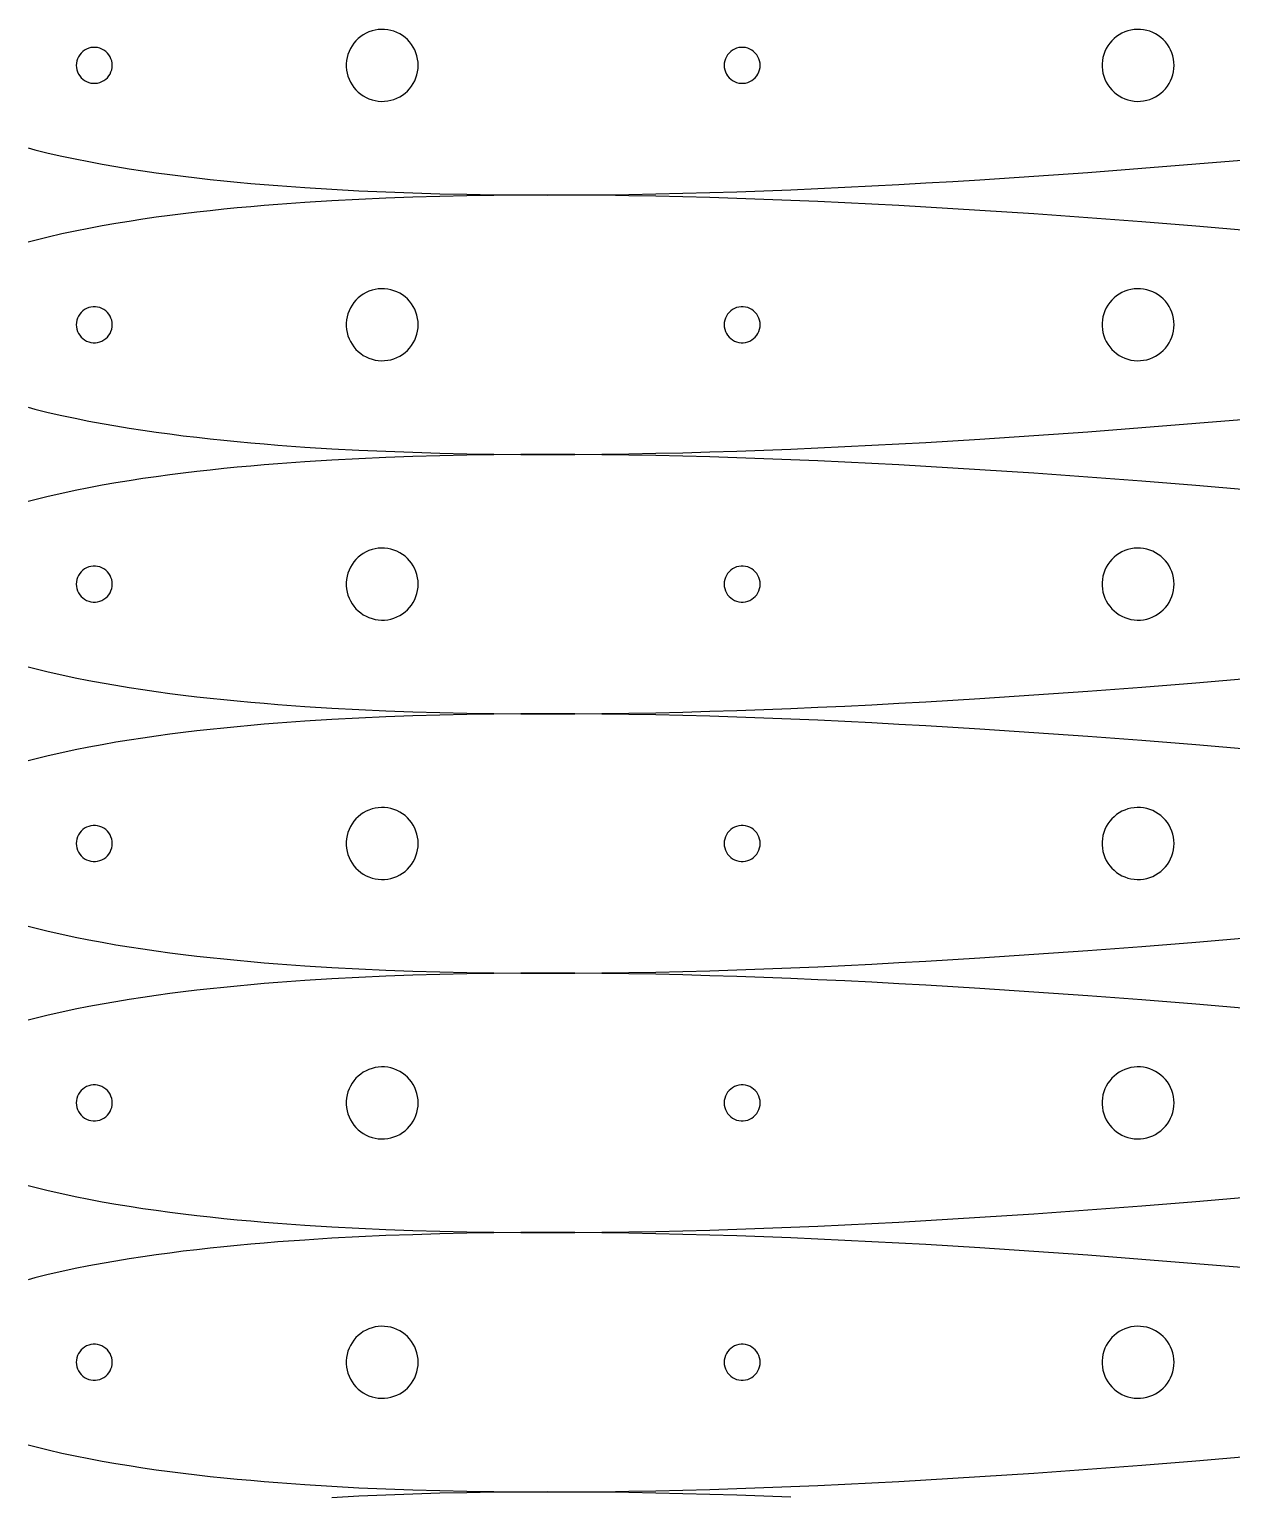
# Model space of a CAD drawing. Extents: x 0 to 1250, y 0 to 2500.
# Drawn here: x 318 to 485, y 215.4 to 419.2 of the extents above; entities that cross this region are included whole.
import ezdxf

# ---------------------------------------------------------------- set-up
doc = ezdxf.new("R2010")
doc.units = 0
doc.layers.get('0').update_dxf_attribs({"linetype": 'CONTINUOUS', "lineweight": 25})

msp = doc.modelspace()

# ---------------------------------------------------------------- linework, layer by layer
for points in [[(372, 414.166), (371.98, 414.607), (371.922, 415.046), (371.825, 415.477), (371.69, 415.899), (371.519, 416.306), (371.312, 416.697), (371.071, 417.069), (370.798, 417.417), (370.496, 417.74), (370.167, 418.035), (369.812, 418.3), (369.436, 418.532), (369.04, 418.73), (368.629, 418.893), (368.205, 419.018), (367.771, 419.106), (367.332, 419.155), (366.889, 419.164), (366.448, 419.135), (366.011, 419.067), (365.582, 418.96), (365.163, 418.816), (364.76, 418.636), (364.373, 418.42), (364.008, 418.171), (363.665, 417.891), (363.349, 417.582), (363.062, 417.246), (362.805, 416.886), (362.581, 416.504), (362.391, 416.104), (362.238, 415.69), (362.122, 415.263), (362.044, 414.827), (362.005, 414.387), (362.005, 413.944), (362.044, 413.504), (362.122, 413.068), (362.238, 412.642), (362.391, 412.227), (362.581, 411.827), (362.805, 411.445), (363.062, 411.085), (363.349, 410.749), (363.665, 410.44), (364.008, 410.16), (364.373, 409.911), (364.76, 409.696), (365.163, 409.515), (365.582, 409.371), (366.011, 409.264), (366.448, 409.196), (366.889, 409.167), (367.332, 409.177), (367.771, 409.225), (368.205, 409.313), (368.629, 409.438), (369.04, 409.601), (369.436, 409.799), (369.812, 410.031), (370.167, 410.296), (370.496, 410.591), (370.798, 410.914), (371.071, 411.263), (371.312, 411.634), (371.519, 412.025), (371.69, 412.432), (371.825, 412.854), (371.922, 413.285), (371.98, 413.724)], [(477, 414.166), (476.98, 414.607), (476.922, 415.046), (476.825, 415.477), (476.69, 415.899), (476.519, 416.306), (476.312, 416.697), (476.071, 417.069), (475.798, 417.417), (475.496, 417.74), (475.167, 418.035), (474.812, 418.3), (474.436, 418.532), (474.04, 418.73), (473.629, 418.893), (473.205, 419.018), (472.771, 419.106), (472.332, 419.155), (471.889, 419.164), (471.448, 419.135), (471.011, 419.067), (470.582, 418.96), (470.163, 418.816), (469.76, 418.636), (469.373, 418.42), (469.008, 418.171), (468.665, 417.891), (468.349, 417.582), (468.062, 417.246), (467.805, 416.886), (467.581, 416.504), (467.391, 416.104), (467.238, 415.69), (467.122, 415.263), (467.044, 414.827), (467.005, 414.387), (467.005, 413.944), (467.044, 413.504), (467.122, 413.068), (467.238, 412.642), (467.391, 412.227), (467.581, 411.827), (467.805, 411.445), (468.062, 411.085), (468.349, 410.749), (468.665, 410.44), (469.008, 410.16), (469.373, 409.911), (469.76, 409.696), (470.163, 409.515), (470.582, 409.371), (471.011, 409.264), (471.448, 409.196), (471.889, 409.167), (472.332, 409.177), (472.771, 409.225), (473.205, 409.313), (473.629, 409.438), (474.04, 409.601), (474.436, 409.799), (474.812, 410.031), (475.167, 410.296), (475.496, 410.591), (475.798, 410.914), (476.071, 411.263), (476.312, 411.634), (476.519, 412.025), (476.69, 412.432), (476.825, 412.854), (476.922, 413.285), (476.98, 413.724)], [(329.5, 414.166), (329.48, 414.479), (329.421, 414.787), (329.324, 415.086), (329.191, 415.37), (329.022, 415.635), (328.822, 415.877), (328.594, 416.092), (328.34, 416.276), (328.064, 416.428), (327.772, 416.543), (327.469, 416.621), (327.157, 416.661), (326.843, 416.661), (326.531, 416.621), (326.228, 416.543), (325.936, 416.428), (325.66, 416.276), (325.406, 416.092), (325.178, 415.877), (324.978, 415.635), (324.809, 415.37), (324.676, 415.086), (324.579, 414.787), (324.52, 414.479), (324.5, 414.166), (324.52, 413.852), (324.579, 413.544), (324.676, 413.245), (324.809, 412.961), (324.978, 412.696), (325.178, 412.454), (325.406, 412.239), (325.66, 412.055), (325.936, 411.903), (326.228, 411.788), (326.531, 411.71), (326.843, 411.67), (327.157, 411.67), (327.469, 411.71), (327.772, 411.788), (328.064, 411.903), (328.34, 412.055), (328.594, 412.239), (328.822, 412.454), (329.022, 412.696), (329.191, 412.961), (329.324, 413.245), (329.421, 413.544), (329.48, 413.852)], [(419.5, 414.166), (419.48, 414.479), (419.421, 414.787), (419.324, 415.086), (419.191, 415.37), (419.022, 415.635), (418.822, 415.877), (418.594, 416.092), (418.34, 416.276), (418.064, 416.428), (417.772, 416.543), (417.469, 416.621), (417.157, 416.661), (416.843, 416.661), (416.531, 416.621), (416.228, 416.543), (415.936, 416.428), (415.66, 416.276), (415.406, 416.092), (415.178, 415.877), (414.978, 415.635), (414.809, 415.37), (414.676, 415.086), (414.579, 414.787), (414.52, 414.479), (414.5, 414.166), (414.52, 413.852), (414.579, 413.544), (414.676, 413.245), (414.809, 412.961), (414.978, 412.696), (415.178, 412.454), (415.406, 412.239), (415.66, 412.055), (415.936, 411.903), (416.228, 411.788), (416.531, 411.71), (416.843, 411.67), (417.157, 411.67), (417.469, 411.71), (417.772, 411.788), (418.064, 411.903), (418.34, 412.055), (418.594, 412.239), (418.822, 412.454), (419.022, 412.696), (419.191, 412.961), (419.324, 413.245), (419.421, 413.544), (419.48, 413.852)], [(372, 378.151), (371.98, 378.593), (371.922, 379.031), (371.825, 379.463), (371.69, 379.884), (371.519, 380.292), (371.312, 380.683), (371.071, 381.054), (370.798, 381.403), (370.496, 381.726), (370.167, 382.021), (369.812, 382.285), (369.436, 382.518), (369.04, 382.716), (368.629, 382.878), (368.205, 383.004), (367.771, 383.091), (367.332, 383.14), (366.889, 383.15), (366.448, 383.121), (366.011, 383.052), (365.582, 382.946), (365.163, 382.802), (364.76, 382.621), (364.373, 382.406), (364.008, 382.157), (363.665, 381.877), (363.349, 381.567), (363.062, 381.231), (362.805, 380.871), (362.581, 380.49), (362.391, 380.09), (362.238, 379.675), (362.122, 379.248), (362.044, 378.813), (362.005, 378.372), (362.005, 377.93), (362.044, 377.489), (362.122, 377.054), (362.238, 376.627), (362.391, 376.212), (362.581, 375.812), (362.805, 375.431), (363.062, 375.071), (363.349, 374.735), (363.665, 374.426), (364.008, 374.146), (364.373, 373.897), (364.76, 373.681), (365.163, 373.501), (365.582, 373.357), (366.011, 373.25), (366.448, 373.182), (366.889, 373.152), (367.332, 373.162), (367.771, 373.211), (368.205, 373.298), (368.629, 373.424), (369.04, 373.587), (369.436, 373.785), (369.812, 374.017), (370.167, 374.282), (370.496, 374.577), (370.798, 374.9), (371.071, 375.248), (371.312, 375.619), (371.519, 376.01), (371.69, 376.418), (371.825, 376.839), (371.922, 377.271), (371.98, 377.709)], [(477, 378.151), (476.98, 378.593), (476.922, 379.031), (476.825, 379.463), (476.69, 379.884), (476.519, 380.292), (476.312, 380.683), (476.071, 381.054), (475.798, 381.403), (475.496, 381.726), (475.167, 382.021), (474.812, 382.285), (474.436, 382.518), (474.04, 382.716), (473.629, 382.878), (473.205, 383.004), (472.771, 383.091), (472.332, 383.14), (471.889, 383.15), (471.448, 383.121), (471.011, 383.052), (470.582, 382.946), (470.163, 382.802), (469.76, 382.621), (469.373, 382.406), (469.008, 382.157), (468.665, 381.877), (468.349, 381.567), (468.062, 381.231), (467.805, 380.871), (467.581, 380.49), (467.391, 380.09), (467.238, 379.675), (467.122, 379.248), (467.044, 378.813), (467.005, 378.372), (467.005, 377.93), (467.044, 377.489), (467.122, 377.054), (467.238, 376.627), (467.391, 376.212), (467.581, 375.812), (467.805, 375.431), (468.062, 375.071), (468.349, 374.735), (468.665, 374.426), (469.008, 374.146), (469.373, 373.897), (469.76, 373.681), (470.163, 373.501), (470.582, 373.357), (471.011, 373.25), (471.448, 373.182), (471.889, 373.152), (472.332, 373.162), (472.771, 373.211), (473.205, 373.298), (473.629, 373.424), (474.04, 373.587), (474.436, 373.785), (474.812, 374.017), (475.167, 374.282), (475.496, 374.577), (475.798, 374.9), (476.071, 375.248), (476.312, 375.619), (476.519, 376.01), (476.69, 376.418), (476.825, 376.839), (476.922, 377.271), (476.98, 377.709)], [(329.5, 378.151), (329.48, 378.464), (329.421, 378.773), (329.324, 379.072), (329.191, 379.356), (329.022, 379.621), (328.822, 379.863), (328.594, 380.077), (328.34, 380.262), (328.064, 380.413), (327.772, 380.529), (327.469, 380.607), (327.157, 380.646), (326.843, 380.646), (326.531, 380.607), (326.228, 380.529), (325.936, 380.413), (325.66, 380.262), (325.406, 380.077), (325.178, 379.863), (324.978, 379.621), (324.809, 379.356), (324.676, 379.072), (324.579, 378.773), (324.52, 378.464), (324.5, 378.151), (324.52, 377.838), (324.579, 377.529), (324.676, 377.231), (324.809, 376.947), (324.978, 376.682), (325.178, 376.44), (325.406, 376.225), (325.66, 376.04), (325.936, 375.889), (326.228, 375.774), (326.531, 375.695), (326.843, 375.656), (327.157, 375.656), (327.469, 375.695), (327.772, 375.774), (328.064, 375.889), (328.34, 376.04), (328.594, 376.225), (328.822, 376.44), (329.022, 376.682), (329.191, 376.947), (329.324, 377.231), (329.421, 377.529), (329.48, 377.838)], [(419.5, 378.151), (419.48, 378.464), (419.421, 378.773), (419.324, 379.072), (419.191, 379.356), (419.022, 379.621), (418.822, 379.863), (418.594, 380.077), (418.34, 380.262), (418.064, 380.413), (417.772, 380.529), (417.469, 380.607), (417.157, 380.646), (416.843, 380.646), (416.531, 380.607), (416.228, 380.529), (415.936, 380.413), (415.66, 380.262), (415.406, 380.077), (415.178, 379.863), (414.978, 379.621), (414.809, 379.356), (414.676, 379.072), (414.579, 378.773), (414.52, 378.464), (414.5, 378.151), (414.52, 377.838), (414.579, 377.529), (414.676, 377.231), (414.809, 376.947), (414.978, 376.682), (415.178, 376.44), (415.406, 376.225), (415.66, 376.04), (415.936, 375.889), (416.228, 375.774), (416.531, 375.695), (416.843, 375.656), (417.157, 375.656), (417.469, 375.695), (417.772, 375.774), (418.064, 375.889), (418.34, 376.04), (418.594, 376.225), (418.822, 376.44), (419.022, 376.682), (419.191, 376.947), (419.324, 377.231), (419.421, 377.529), (419.48, 377.838)], [(372, 342.137), (371.98, 342.579), (371.922, 343.017), (371.825, 343.449), (371.69, 343.87), (371.519, 344.278), (371.312, 344.669), (371.071, 345.04), (370.798, 345.388), (370.496, 345.711), (370.167, 346.006), (369.812, 346.271), (369.436, 346.503), (369.04, 346.702), (368.629, 346.864), (368.205, 346.989), (367.771, 347.077), (367.332, 347.126), (366.889, 347.136), (366.448, 347.106), (366.011, 347.038), (365.582, 346.931), (365.163, 346.787), (364.76, 346.607), (364.373, 346.391), (364.008, 346.142), (363.665, 345.862), (363.349, 345.553), (363.062, 345.217), (362.805, 344.857), (362.581, 344.476), (362.391, 344.076), (362.238, 343.661), (362.122, 343.234), (362.044, 342.799), (362.005, 342.358), (362.005, 341.916), (362.044, 341.475), (362.122, 341.04), (362.238, 340.613), (362.391, 340.198), (362.581, 339.798), (362.805, 339.417), (363.062, 339.057), (363.349, 338.72), (363.665, 338.411), (364.008, 338.131), (364.373, 337.882), (364.76, 337.667), (365.163, 337.486), (365.582, 337.342), (366.011, 337.236), (366.448, 337.167), (366.889, 337.138), (367.332, 337.148), (367.771, 337.197), (368.205, 337.284), (368.629, 337.41), (369.04, 337.572), (369.436, 337.77), (369.812, 338.003), (370.167, 338.267), (370.496, 338.562), (370.798, 338.885), (371.071, 339.234), (371.312, 339.605), (371.519, 339.996), (371.69, 340.404), (371.825, 340.825), (371.922, 341.256), (371.98, 341.695)], [(477, 342.137), (476.98, 342.579), (476.922, 343.017), (476.825, 343.449), (476.69, 343.87), (476.519, 344.278), (476.312, 344.669), (476.071, 345.04), (475.798, 345.388), (475.496, 345.711), (475.167, 346.006), (474.812, 346.271), (474.436, 346.503), (474.04, 346.702), (473.629, 346.864), (473.205, 346.989), (472.771, 347.077), (472.332, 347.126), (471.889, 347.136), (471.448, 347.106), (471.011, 347.038), (470.582, 346.931), (470.163, 346.787), (469.76, 346.607), (469.373, 346.391), (469.008, 346.142), (468.665, 345.862), (468.349, 345.553), (468.062, 345.217), (467.805, 344.857), (467.581, 344.476), (467.391, 344.076), (467.238, 343.661), (467.122, 343.234), (467.044, 342.799), (467.005, 342.358), (467.005, 341.916), (467.044, 341.475), (467.122, 341.04), (467.238, 340.613), (467.391, 340.198), (467.581, 339.798), (467.805, 339.417), (468.062, 339.057), (468.349, 338.72), (468.665, 338.411), (469.008, 338.131), (469.373, 337.882), (469.76, 337.667), (470.163, 337.486), (470.582, 337.342), (471.011, 337.236), (471.448, 337.167), (471.889, 337.138), (472.332, 337.148), (472.771, 337.197), (473.205, 337.284), (473.629, 337.41), (474.04, 337.572), (474.436, 337.77), (474.812, 338.003), (475.167, 338.267), (475.496, 338.562), (475.798, 338.885), (476.071, 339.234), (476.312, 339.605), (476.519, 339.996), (476.69, 340.404), (476.825, 340.825), (476.922, 341.256), (476.98, 341.695)], [(329.5, 342.137), (329.48, 342.45), (329.421, 342.758), (329.324, 343.057), (329.191, 343.341), (329.022, 343.606), (328.822, 343.848), (328.594, 344.063), (328.34, 344.248), (328.064, 344.399), (327.772, 344.514), (327.469, 344.592), (327.157, 344.632), (326.843, 344.632), (326.531, 344.592), (326.228, 344.514), (325.936, 344.399), (325.66, 344.248), (325.406, 344.063), (325.178, 343.848), (324.978, 343.606), (324.809, 343.341), (324.676, 343.057), (324.579, 342.758), (324.52, 342.45), (324.5, 342.137), (324.52, 341.823), (324.579, 341.515), (324.676, 341.216), (324.809, 340.932), (324.978, 340.667), (325.178, 340.425), (325.406, 340.21), (325.66, 340.026), (325.936, 339.875), (326.228, 339.759), (326.531, 339.681), (326.843, 339.642), (327.157, 339.642), (327.469, 339.681), (327.772, 339.759), (328.064, 339.875), (328.34, 340.026), (328.594, 340.21), (328.822, 340.425), (329.022, 340.667), (329.191, 340.932), (329.324, 341.216), (329.421, 341.515), (329.48, 341.823)], [(419.5, 342.137), (419.48, 342.45), (419.421, 342.758), (419.324, 343.057), (419.191, 343.341), (419.022, 343.606), (418.822, 343.848), (418.594, 344.063), (418.34, 344.248), (418.064, 344.399), (417.772, 344.514), (417.469, 344.592), (417.157, 344.632), (416.843, 344.632), (416.531, 344.592), (416.228, 344.514), (415.936, 344.399), (415.66, 344.248), (415.406, 344.063), (415.178, 343.848), (414.978, 343.606), (414.809, 343.341), (414.676, 343.057), (414.579, 342.758), (414.52, 342.45), (414.5, 342.137), (414.52, 341.823), (414.579, 341.515), (414.676, 341.216), (414.809, 340.932), (414.978, 340.667), (415.178, 340.425), (415.406, 340.21), (415.66, 340.026), (415.936, 339.875), (416.228, 339.759), (416.531, 339.681), (416.843, 339.642), (417.157, 339.642), (417.469, 339.681), (417.772, 339.759), (418.064, 339.875), (418.34, 340.026), (418.594, 340.21), (418.822, 340.425), (419.022, 340.667), (419.191, 340.932), (419.324, 341.216), (419.421, 341.515), (419.48, 341.823)], [(372, 306.122), (371.98, 306.564), (371.922, 307.003), (371.825, 307.434), (371.69, 307.856), (371.519, 308.263), (371.312, 308.654), (371.071, 309.025), (370.798, 309.374), (370.496, 309.697), (370.167, 309.992), (369.812, 310.257), (369.436, 310.489), (369.04, 310.687), (368.629, 310.85), (368.205, 310.975), (367.771, 311.063), (367.332, 311.111), (366.889, 311.121), (366.448, 311.092), (366.011, 311.024), (365.582, 310.917), (365.163, 310.773), (364.76, 310.592), (364.373, 310.377), (364.008, 310.128), (363.665, 309.848), (363.349, 309.539), (363.062, 309.203), (362.805, 308.843), (362.581, 308.461), (362.391, 308.061), (362.238, 307.646), (362.122, 307.22), (362.044, 306.784), (362.005, 306.344), (362.005, 305.901), (362.044, 305.461), (362.122, 305.025), (362.238, 304.598), (362.391, 304.184), (362.581, 303.784), (362.805, 303.402), (363.062, 303.042), (363.349, 302.706), (363.665, 302.397), (364.008, 302.117), (364.373, 301.868), (364.76, 301.652), (365.163, 301.472), (365.582, 301.328), (366.011, 301.221), (366.448, 301.153), (366.889, 301.124), (367.332, 301.133), (367.771, 301.182), (368.205, 301.27), (368.629, 301.395), (369.04, 301.558), (369.436, 301.756), (369.812, 301.988), (370.167, 302.253), (370.496, 302.548), (370.798, 302.871), (371.071, 303.219), (371.312, 303.591), (371.519, 303.982), (371.69, 304.389), (371.825, 304.81), (371.922, 305.242), (371.98, 305.68)], [(477, 306.122), (476.98, 306.564), (476.922, 307.003), (476.825, 307.434), (476.69, 307.856), (476.519, 308.263), (476.312, 308.654), (476.071, 309.025), (475.798, 309.374), (475.496, 309.697), (475.167, 309.992), (474.812, 310.257), (474.436, 310.489), (474.04, 310.687), (473.629, 310.85), (473.205, 310.975), (472.771, 311.063), (472.332, 311.111), (471.889, 311.121), (471.448, 311.092), (471.011, 311.024), (470.582, 310.917), (470.163, 310.773), (469.76, 310.592), (469.373, 310.377), (469.008, 310.128), (468.665, 309.848), (468.349, 309.539), (468.062, 309.203), (467.805, 308.843), (467.581, 308.461), (467.391, 308.061), (467.238, 307.646), (467.122, 307.22), (467.044, 306.784), (467.005, 306.344), (467.005, 305.901), (467.044, 305.461), (467.122, 305.025), (467.238, 304.598), (467.391, 304.184), (467.581, 303.784), (467.805, 303.402), (468.062, 303.042), (468.349, 302.706), (468.665, 302.397), (469.008, 302.117), (469.373, 301.868), (469.76, 301.652), (470.163, 301.472), (470.582, 301.328), (471.011, 301.221), (471.448, 301.153), (471.889, 301.124), (472.332, 301.133), (472.771, 301.182), (473.205, 301.27), (473.629, 301.395), (474.04, 301.558), (474.436, 301.756), (474.812, 301.988), (475.167, 302.253), (475.496, 302.548), (475.798, 302.871), (476.071, 303.219), (476.312, 303.591), (476.519, 303.982), (476.69, 304.389), (476.825, 304.81), (476.922, 305.242), (476.98, 305.68)], [(329.5, 306.122), (329.48, 306.436), (329.421, 306.744), (329.324, 307.043), (329.191, 307.327), (329.022, 307.592), (328.822, 307.834), (328.594, 308.049), (328.34, 308.233), (328.064, 308.385), (327.772, 308.5), (327.469, 308.578), (327.157, 308.618), (326.843, 308.618), (326.531, 308.578), (326.228, 308.5), (325.936, 308.385), (325.66, 308.233), (325.406, 308.049), (325.178, 307.834), (324.978, 307.592), (324.809, 307.327), (324.676, 307.043), (324.579, 306.744), (324.52, 306.436), (324.5, 306.122), (324.52, 305.809), (324.579, 305.501), (324.676, 305.202), (324.809, 304.918), (324.978, 304.653), (325.178, 304.411), (325.406, 304.196), (325.66, 304.012), (325.936, 303.86), (326.228, 303.745), (326.531, 303.667), (326.843, 303.627), (327.157, 303.627), (327.469, 303.667), (327.772, 303.745), (328.064, 303.86), (328.34, 304.012), (328.594, 304.196), (328.822, 304.411), (329.022, 304.653), (329.191, 304.918), (329.324, 305.202), (329.421, 305.501), (329.48, 305.809)], [(419.5, 306.122), (419.48, 306.436), (419.421, 306.744), (419.324, 307.043), (419.191, 307.327), (419.022, 307.592), (418.822, 307.834), (418.594, 308.049), (418.34, 308.233), (418.064, 308.385), (417.772, 308.5), (417.469, 308.578), (417.157, 308.618), (416.843, 308.618), (416.531, 308.578), (416.228, 308.5), (415.936, 308.385), (415.66, 308.233), (415.406, 308.049), (415.178, 307.834), (414.978, 307.592), (414.809, 307.327), (414.676, 307.043), (414.579, 306.744), (414.52, 306.436), (414.5, 306.122), (414.52, 305.809), (414.579, 305.501), (414.676, 305.202), (414.809, 304.918), (414.978, 304.653), (415.178, 304.411), (415.406, 304.196), (415.66, 304.012), (415.936, 303.86), (416.228, 303.745), (416.531, 303.667), (416.843, 303.627), (417.157, 303.627), (417.469, 303.667), (417.772, 303.745), (418.064, 303.86), (418.34, 304.012), (418.594, 304.196), (418.822, 304.411), (419.022, 304.653), (419.191, 304.918), (419.324, 305.202), (419.421, 305.501), (419.48, 305.809)], [(372, 270.108), (371.98, 270.55), (371.922, 270.988), (371.825, 271.42), (371.69, 271.841), (371.519, 272.249), (371.312, 272.64), (371.071, 273.011), (370.798, 273.359), (370.496, 273.682), (370.167, 273.977), (369.812, 274.242), (369.436, 274.474), (369.04, 274.673), (368.629, 274.835), (368.205, 274.961), (367.771, 275.048), (367.332, 275.097), (366.889, 275.107), (366.448, 275.077), (366.011, 275.009), (365.582, 274.903), (365.163, 274.758), (364.76, 274.578), (364.373, 274.363), (364.008, 274.114), (363.665, 273.834), (363.349, 273.524), (363.062, 273.188), (362.805, 272.828), (362.581, 272.447), (362.391, 272.047), (362.238, 271.632), (362.122, 271.205), (362.044, 270.77), (362.005, 270.329), (362.005, 269.887), (362.044, 269.446), (362.122, 269.011), (362.238, 268.584), (362.391, 268.169), (362.581, 267.769), (362.805, 267.388), (363.062, 267.028), (363.349, 266.692), (363.665, 266.382), (364.008, 266.102), (364.373, 265.853), (364.76, 265.638), (365.163, 265.457), (365.582, 265.313), (366.011, 265.207), (366.448, 265.139), (366.889, 265.109), (367.332, 265.119), (367.771, 265.168), (368.205, 265.255), (368.629, 265.381), (369.04, 265.543), (369.436, 265.741), (369.812, 265.974), (370.167, 266.239), (370.496, 266.534), (370.798, 266.857), (371.071, 267.205), (371.312, 267.576), (371.519, 267.967), (371.69, 268.375), (371.825, 268.796), (371.922, 269.228), (371.98, 269.666)], [(477, 270.108), (476.98, 270.55), (476.922, 270.988), (476.825, 271.42), (476.69, 271.841), (476.519, 272.249), (476.312, 272.64), (476.071, 273.011), (475.798, 273.359), (475.496, 273.682), (475.167, 273.977), (474.812, 274.242), (474.436, 274.474), (474.04, 274.673), (473.629, 274.835), (473.205, 274.961), (472.771, 275.048), (472.332, 275.097), (471.889, 275.107), (471.448, 275.077), (471.011, 275.009), (470.582, 274.903), (470.163, 274.758), (469.76, 274.578), (469.373, 274.363), (469.008, 274.114), (468.665, 273.834), (468.349, 273.524), (468.062, 273.188), (467.805, 272.828), (467.581, 272.447), (467.391, 272.047), (467.238, 271.632), (467.122, 271.205), (467.044, 270.77), (467.005, 270.329), (467.005, 269.887), (467.044, 269.446), (467.122, 269.011), (467.238, 268.584), (467.391, 268.169), (467.581, 267.769), (467.805, 267.388), (468.062, 267.028), (468.349, 266.692), (468.665, 266.382), (469.008, 266.102), (469.373, 265.853), (469.76, 265.638), (470.163, 265.457), (470.582, 265.313), (471.011, 265.207), (471.448, 265.139), (471.889, 265.109), (472.332, 265.119), (472.771, 265.168), (473.205, 265.255), (473.629, 265.381), (474.04, 265.543), (474.436, 265.741), (474.812, 265.974), (475.167, 266.239), (475.496, 266.534), (475.798, 266.857), (476.071, 267.205), (476.312, 267.576), (476.519, 267.967), (476.69, 268.375), (476.825, 268.796), (476.922, 269.228), (476.98, 269.666)], [(329.5, 270.108), (329.48, 270.421), (329.421, 270.73), (329.324, 271.028), (329.191, 271.312), (329.022, 271.577), (328.822, 271.819), (328.594, 272.034), (328.34, 272.219), (328.064, 272.37), (327.772, 272.486), (327.469, 272.564), (327.157, 272.603), (326.843, 272.603), (326.531, 272.564), (326.228, 272.486), (325.936, 272.37), (325.66, 272.219), (325.406, 272.034), (325.178, 271.819), (324.978, 271.577), (324.809, 271.312), (324.676, 271.028), (324.579, 270.73), (324.52, 270.421), (324.5, 270.108), (324.52, 269.795), (324.579, 269.486), (324.676, 269.188), (324.809, 268.904), (324.978, 268.639), (325.178, 268.397), (325.406, 268.182), (325.66, 267.997), (325.936, 267.846), (326.228, 267.73), (326.531, 267.652), (326.843, 267.613), (327.157, 267.613), (327.469, 267.652), (327.772, 267.73), (328.064, 267.846), (328.34, 267.997), (328.594, 268.182), (328.822, 268.397), (329.022, 268.639), (329.191, 268.904), (329.324, 269.188), (329.421, 269.486), (329.48, 269.795)], [(419.5, 270.108), (419.48, 270.421), (419.421, 270.73), (419.324, 271.028), (419.191, 271.312), (419.022, 271.577), (418.822, 271.819), (418.594, 272.034), (418.34, 272.219), (418.064, 272.37), (417.772, 272.486), (417.469, 272.564), (417.157, 272.603), (416.843, 272.603), (416.531, 272.564), (416.228, 272.486), (415.936, 272.37), (415.66, 272.219), (415.406, 272.034), (415.178, 271.819), (414.978, 271.577), (414.809, 271.312), (414.676, 271.028), (414.579, 270.73), (414.52, 270.421), (414.5, 270.108), (414.52, 269.795), (414.579, 269.486), (414.676, 269.188), (414.809, 268.904), (414.978, 268.639), (415.178, 268.397), (415.406, 268.182), (415.66, 267.997), (415.936, 267.846), (416.228, 267.73), (416.531, 267.652), (416.843, 267.613), (417.157, 267.613), (417.469, 267.652), (417.772, 267.73), (418.064, 267.846), (418.34, 267.997), (418.594, 268.182), (418.822, 268.397), (419.022, 268.639), (419.191, 268.904), (419.324, 269.188), (419.421, 269.486), (419.48, 269.795)], [(372, 234.094), (371.98, 234.536), (371.922, 234.974), (371.825, 235.405), (371.69, 235.827), (371.519, 236.234), (371.312, 236.625), (371.071, 236.997), (370.798, 237.345), (370.496, 237.668), (370.167, 237.963), (369.812, 238.228), (369.436, 238.46), (369.04, 238.658), (368.629, 238.821), (368.205, 238.946), (367.771, 239.034), (367.332, 239.083), (366.889, 239.092), (366.448, 239.063), (366.011, 238.995), (365.582, 238.888), (365.163, 238.744), (364.76, 238.564), (364.373, 238.348), (364.008, 238.099), (363.665, 237.819), (363.349, 237.51), (363.062, 237.174), (362.805, 236.814), (362.581, 236.432), (362.391, 236.032), (362.238, 235.618), (362.122, 235.191), (362.044, 234.755), (362.005, 234.315), (362.005, 233.872), (362.044, 233.432), (362.122, 232.996), (362.238, 232.57), (362.391, 232.155), (362.581, 231.755), (362.805, 231.374), (363.062, 231.013), (363.349, 230.677), (363.665, 230.368), (364.008, 230.088), (364.373, 229.839), (364.76, 229.624), (365.163, 229.443), (365.582, 229.299), (366.011, 229.192), (366.448, 229.124), (366.889, 229.095), (367.332, 229.105), (367.771, 229.153), (368.205, 229.241), (368.629, 229.366), (369.04, 229.529), (369.436, 229.727), (369.812, 229.959), (370.167, 230.224), (370.496, 230.519), (370.798, 230.842), (371.071, 231.191), (371.312, 231.562), (371.519, 231.953), (371.69, 232.36), (371.825, 232.782), (371.922, 233.213), (371.98, 233.652)], [(477, 234.094), (476.98, 234.536), (476.922, 234.974), (476.825, 235.405), (476.69, 235.827), (476.519, 236.234), (476.312, 236.625), (476.071, 236.997), (475.798, 237.345), (475.496, 237.668), (475.167, 237.963), (474.812, 238.228), (474.436, 238.46), (474.04, 238.658), (473.629, 238.821), (473.205, 238.946), (472.771, 239.034), (472.332, 239.083), (471.889, 239.092), (471.448, 239.063), (471.011, 238.995), (470.582, 238.888), (470.163, 238.744), (469.76, 238.564), (469.373, 238.348), (469.008, 238.099), (468.665, 237.819), (468.349, 237.51), (468.062, 237.174), (467.805, 236.814), (467.581, 236.432), (467.391, 236.032), (467.238, 235.618), (467.122, 235.191), (467.044, 234.755), (467.005, 234.315), (467.005, 233.872), (467.044, 233.432), (467.122, 232.996), (467.238, 232.57), (467.391, 232.155), (467.581, 231.755), (467.805, 231.374), (468.062, 231.013), (468.349, 230.677), (468.665, 230.368), (469.008, 230.088), (469.373, 229.839), (469.76, 229.624), (470.163, 229.443), (470.582, 229.299), (471.011, 229.192), (471.448, 229.124), (471.889, 229.095), (472.332, 229.105), (472.771, 229.153), (473.205, 229.241), (473.629, 229.366), (474.04, 229.529), (474.436, 229.727), (474.812, 229.959), (475.167, 230.224), (475.496, 230.519), (475.798, 230.842), (476.071, 231.191), (476.312, 231.562), (476.519, 231.953), (476.69, 232.36), (476.825, 232.782), (476.922, 233.213), (476.98, 233.652)], [(329.5, 234.094), (329.48, 234.407), (329.421, 234.715), (329.324, 235.014), (329.191, 235.298), (329.022, 235.563), (328.822, 235.805), (328.594, 236.02), (328.34, 236.204), (328.064, 236.356), (327.772, 236.471), (327.469, 236.549), (327.157, 236.589), (326.843, 236.589), (326.531, 236.549), (326.228, 236.471), (325.936, 236.356), (325.66, 236.204), (325.406, 236.02), (325.178, 235.805), (324.978, 235.563), (324.809, 235.298), (324.676, 235.014), (324.579, 234.715), (324.52, 234.407), (324.5, 234.094), (324.52, 233.78), (324.579, 233.472), (324.676, 233.173), (324.809, 232.889), (324.978, 232.624), (325.178, 232.382), (325.406, 232.167), (325.66, 231.983), (325.936, 231.832), (326.228, 231.716), (326.531, 231.638), (326.843, 231.599), (327.157, 231.599), (327.469, 231.638), (327.772, 231.716), (328.064, 231.832), (328.34, 231.983), (328.594, 232.167), (328.822, 232.382), (329.022, 232.624), (329.191, 232.889), (329.324, 233.173), (329.421, 233.472), (329.48, 233.78)], [(419.5, 234.094), (419.48, 234.407), (419.421, 234.715), (419.324, 235.014), (419.191, 235.298), (419.022, 235.563), (418.822, 235.805), (418.594, 236.02), (418.34, 236.204), (418.064, 236.356), (417.772, 236.471), (417.469, 236.549), (417.157, 236.589), (416.843, 236.589), (416.531, 236.549), (416.228, 236.471), (415.936, 236.356), (415.66, 236.204), (415.406, 236.02), (415.178, 235.805), (414.978, 235.563), (414.809, 235.298), (414.676, 235.014), (414.579, 234.715), (414.52, 234.407), (414.5, 234.094), (414.52, 233.78), (414.579, 233.472), (414.676, 233.173), (414.809, 232.889), (414.978, 232.624), (415.178, 232.382), (415.406, 232.167), (415.66, 231.983), (415.936, 231.832), (416.228, 231.716), (416.531, 231.638), (416.843, 231.599), (417.157, 231.599), (417.469, 231.638), (417.772, 231.716), (418.064, 231.832), (418.34, 231.983), (418.594, 232.167), (418.822, 232.382), (419.022, 232.624), (419.191, 232.889), (419.324, 233.173), (419.421, 233.472), (419.48, 233.78)]]:
    msp.add_lwpolyline(points, close=True)
for points in [[(317.799, 402.701), (318.736, 402.456), (320.615, 401.995), (322.501, 401.566), (324.367, 401.169), (326.24, 400.796), (328.118, 400.446), (330, 400.117), (331.867, 399.811), (333.737, 399.523), (335.61, 399.253), (337.484, 398.999), (339.361, 398.761), (341.24, 398.538), (343.12, 398.328), (345.001, 398.131), (346.873, 397.947), (348.746, 397.774), (350.62, 397.613), (352.494, 397.461), (356.246, 397.189), (360, 396.954), (363.748, 396.754), (367.498, 396.587), (371.248, 396.451), (375, 396.342), (378.75, 396.26), (382.5, 396.203), (386.25, 396.17), (390.001, 396.158), (393.752, 396.168), (397.502, 396.199), (401.253, 396.248), (405.003, 396.316), (408.753, 396.402), (412.502, 396.504), (416.251, 396.622), (420, 396.755), (423.752, 396.902), (427.504, 397.063), (431.255, 397.237), (435.005, 397.423), (438.755, 397.621), (442.504, 397.831), (446.252, 398.052), (450, 398.284), (457.504, 398.778), (465.005, 399.31), (472.504, 399.878), (480.001, 400.478), (487.504, 401.108)], [(487.504, 391.208), (480.001, 391.839), (472.504, 392.439), (465.005, 393.006), (457.504, 393.538), (450, 394.033), (446.252, 394.264), (442.504, 394.485), (438.755, 394.695), (435.005, 394.894), (431.255, 395.08), (427.504, 395.254), (423.752, 395.414), (420, 395.562), (416.251, 395.695), (412.502, 395.813), (408.753, 395.915), (405.003, 396.001), (401.253, 396.069), (397.502, 396.118), (393.752, 396.148), (390.001, 396.158), (386.25, 396.147), (382.5, 396.114), (378.75, 396.056), (375, 395.974), (371.248, 395.866), (367.498, 395.729), (363.748, 395.562), (360, 395.363), (356.246, 395.128), (352.494, 394.856), (350.62, 394.704), (348.746, 394.542), (346.873, 394.37), (345.001, 394.185), (343.12, 393.988), (341.24, 393.779), (339.361, 393.555), (337.484, 393.317), (335.61, 393.064), (333.737, 392.793), (331.867, 392.506), (330, 392.199), (328.118, 391.87), (326.24, 391.52), (324.367, 391.148), (322.501, 390.751), (320.615, 390.322), (318.736, 389.861), (317.799, 389.616)], [(317.799, 366.687), (318.736, 366.442), (320.615, 365.981), (322.501, 365.552), (324.367, 365.155), (326.24, 364.782), (328.118, 364.432), (330, 364.103), (331.867, 363.797), (333.737, 363.509), (335.61, 363.239), (337.484, 362.985), (339.361, 362.747), (341.24, 362.524), (343.12, 362.314), (345.001, 362.117), (346.873, 361.933), (348.746, 361.76), (350.62, 361.598), (352.494, 361.447), (356.246, 361.174), (360, 360.94), (363.748, 360.74), (367.498, 360.573), (371.248, 360.436), (375, 360.328), (378.75, 360.246), (382.5, 360.189), (386.25, 360.155), (390.001, 360.144), (393.752, 360.154), (397.502, 360.184), (401.253, 360.234), (405.003, 360.302), (408.753, 360.387), (412.502, 360.49), (416.251, 360.608), (420, 360.741), (423.752, 360.888), (427.504, 361.049), (431.255, 361.222), (435.005, 361.409), (438.755, 361.607), (442.504, 361.817), (446.252, 362.038), (450, 362.27), (457.504, 362.764), (465.005, 363.296), (472.504, 363.863), (480.001, 364.463), (487.504, 365.094)], [(487.504, 355.194), (480.001, 355.825), (472.504, 356.425), (465.005, 356.992), (457.504, 357.524), (450, 358.018), (446.252, 358.25), (442.504, 358.471), (438.755, 358.681), (435.005, 358.879), (431.255, 359.066), (427.504, 359.239), (423.752, 359.4), (420, 359.547), (416.251, 359.68), (412.502, 359.798), (408.753, 359.901), (405.003, 359.986), (401.253, 360.054), (397.502, 360.104), (393.752, 360.134), (390.001, 360.144), (386.25, 360.133), (382.5, 360.099), (378.75, 360.042), (375, 359.96), (371.248, 359.852), (367.498, 359.715), (363.748, 359.548), (360, 359.349), (356.246, 359.114), (352.494, 358.841), (350.62, 358.69), (348.746, 358.528), (346.873, 358.355), (345.001, 358.171), (343.12, 357.974), (341.24, 357.764), (339.361, 357.541), (337.484, 357.303), (335.61, 357.049), (333.737, 356.779), (331.867, 356.491), (330, 356.185), (328.118, 355.856), (326.24, 355.506), (324.367, 355.133), (322.501, 354.737), (320.615, 354.308), (318.736, 353.846), (317.799, 353.601)], [(317.799, 330.672), (318.736, 330.428), (320.615, 329.966), (322.501, 329.537), (324.367, 329.14), (326.24, 328.768), (328.118, 328.417), (330, 328.089), (331.867, 327.782), (333.737, 327.495), (335.61, 327.224), (337.484, 326.971), (339.361, 326.733), (341.24, 326.509), (343.12, 326.3), (345.001, 326.103), (346.873, 325.918), (348.746, 325.746), (350.62, 325.584), (352.494, 325.433), (356.246, 325.16), (360, 324.925), (363.748, 324.726), (367.498, 324.559), (371.248, 324.422), (375, 324.314), (378.75, 324.232), (382.5, 324.174), (386.25, 324.141), (390.001, 324.13), (393.752, 324.14), (397.502, 324.17), (401.253, 324.219), (405.003, 324.287), (408.753, 324.373), (412.502, 324.475), (416.251, 324.593), (420, 324.726), (423.752, 324.873), (427.504, 325.034), (431.255, 325.208), (435.005, 325.394), (438.755, 325.593), (442.504, 325.803), (446.252, 326.024), (450, 326.255), (457.504, 326.749), (465.005, 327.282), (472.504, 327.849), (480.001, 328.449), (487.504, 329.08)], [(487.504, 319.18), (480.001, 319.81), (472.504, 320.41), (465.005, 320.978), (457.504, 321.51), (450, 322.004), (446.252, 322.236), (442.504, 322.457), (438.755, 322.667), (435.005, 322.865), (431.255, 323.051), (427.504, 323.225), (423.752, 323.386), (420, 323.533), (416.251, 323.666), (412.502, 323.784), (408.753, 323.886), (405.003, 323.972), (401.253, 324.04), (397.502, 324.089), (393.752, 324.12), (390.001, 324.13), (386.25, 324.118), (382.5, 324.085), (378.75, 324.028), (375, 323.946), (371.248, 323.837), (367.498, 323.701), (363.748, 323.534), (360, 323.334), (356.246, 323.099), (352.494, 322.827), (350.62, 322.675), (348.746, 322.514), (346.873, 322.341), (345.001, 322.157), (343.12, 321.96), (341.24, 321.75), (339.361, 321.526), (337.484, 321.288), (335.61, 321.035), (333.737, 320.765), (331.867, 320.477), (330, 320.171), (328.118, 319.842), (326.24, 319.492), (324.367, 319.119), (322.501, 318.722), (320.615, 318.293), (318.736, 317.832), (317.799, 317.587)], [(317.799, 294.658), (318.736, 294.413), (320.615, 293.952), (322.501, 293.523), (324.367, 293.126), (326.24, 292.753), (328.118, 292.403), (330, 292.074), (331.867, 291.768), (333.737, 291.48), (335.61, 291.21), (337.484, 290.956), (339.361, 290.718), (341.24, 290.495), (343.12, 290.285), (345.001, 290.088), (346.873, 289.904), (348.746, 289.731), (350.62, 289.569), (352.494, 289.418), (356.246, 289.146), (360, 288.911), (363.748, 288.711), (367.498, 288.544), (371.248, 288.408), (375, 288.299), (378.75, 288.217), (382.5, 288.16), (386.25, 288.126), (390.001, 288.115), (393.752, 288.125), (397.502, 288.155), (401.253, 288.205), (405.003, 288.273), (408.753, 288.359), (412.502, 288.461), (416.251, 288.579), (420, 288.712), (423.752, 288.859), (427.504, 289.02), (431.255, 289.194), (435.005, 289.38), (438.755, 289.578), (442.504, 289.788), (446.252, 290.009), (450, 290.241), (457.504, 290.735), (465.005, 291.267), (472.504, 291.834), (480.001, 292.434), (487.504, 293.065)], [(487.504, 283.165), (480.001, 283.796), (472.504, 284.396), (465.005, 284.963), (457.504, 285.495), (450, 285.989), (446.252, 286.221), (442.504, 286.442), (438.755, 286.652), (435.005, 286.851), (431.255, 287.037), (427.504, 287.211), (423.752, 287.371), (420, 287.519), (416.251, 287.651), (412.502, 287.769), (408.753, 287.872), (405.003, 287.957), (401.253, 288.025), (397.502, 288.075), (393.752, 288.105), (390.001, 288.115), (386.25, 288.104), (382.5, 288.07), (378.75, 288.013), (375, 287.931), (371.248, 287.823), (367.498, 287.686), (363.748, 287.519), (360, 287.32), (356.246, 287.085), (352.494, 286.812), (350.62, 286.661), (348.746, 286.499), (346.873, 286.326), (345.001, 286.142), (343.12, 285.945), (341.24, 285.736), (339.361, 285.512), (337.484, 285.274), (335.61, 285.02), (333.737, 284.75), (331.867, 284.462), (330, 284.156), (328.118, 283.827), (326.24, 283.477), (324.367, 283.104), (322.501, 282.708), (320.615, 282.279), (318.736, 281.817), (317.799, 281.573)], [(317.799, 258.643), (318.736, 258.399), (320.615, 257.937), (322.501, 257.508), (324.367, 257.111), (326.24, 256.739), (328.118, 256.389), (330, 256.06), (331.867, 255.754), (333.737, 255.466), (335.61, 255.196), (337.484, 254.942), (339.361, 254.704), (341.24, 254.481), (343.12, 254.271), (345.001, 254.074), (346.873, 253.89), (348.746, 253.717), (350.62, 253.555), (352.494, 253.404), (356.246, 253.131), (360, 252.896), (363.748, 252.697), (367.498, 252.53), (371.248, 252.393), (375, 252.285), (378.75, 252.203), (382.5, 252.146), (386.25, 252.112), (390.001, 252.101), (393.752, 252.111), (397.502, 252.141), (401.253, 252.191), (405.003, 252.259), (408.753, 252.344), (412.502, 252.446), (416.251, 252.565), (420, 252.697), (423.752, 252.845), (427.504, 253.005), (431.255, 253.179), (435.005, 253.365), (438.755, 253.564), (442.504, 253.774), (446.252, 253.995), (450, 254.227), (457.504, 254.721), (465.005, 255.253), (472.504, 255.82), (480.001, 256.42), (487.504, 257.051)], [(487.504, 247.151), (480.001, 247.782), (472.504, 248.381), (465.005, 248.949), (457.504, 249.481), (450, 249.975), (446.252, 250.207), (442.504, 250.428), (438.755, 250.638), (435.005, 250.836), (431.255, 251.022), (427.504, 251.196), (423.752, 251.357), (420, 251.504), (416.251, 251.637), (412.502, 251.755), (408.753, 251.857), (405.003, 251.943), (401.253, 252.011), (397.502, 252.061), (393.752, 252.091), (390.001, 252.101), (386.25, 252.09), (382.5, 252.056), (378.75, 251.999), (375, 251.917), (371.248, 251.808), (367.498, 251.672), (363.748, 251.505), (360, 251.305), (356.246, 251.07), (352.494, 250.798), (350.62, 250.647), (348.746, 250.485), (346.873, 250.312), (345.001, 250.128), (343.12, 249.931), (341.24, 249.721), (339.361, 249.498), (337.484, 249.26), (335.61, 249.006), (333.737, 248.736), (331.867, 248.448), (330, 248.142), (328.118, 247.813), (326.24, 247.463), (324.367, 247.09), (322.501, 246.693), (320.615, 246.264), (318.736, 245.803), (317.799, 245.558)], [(317.799, 222.629), (318.736, 222.384), (320.615, 221.923), (322.501, 221.494), (324.367, 221.097), (326.24, 220.724), (328.118, 220.374), (330, 220.045), (331.867, 219.739), (333.737, 219.451), (335.61, 219.181), (337.484, 218.928), (339.361, 218.69), (341.24, 218.466), (343.12, 218.256), (345.001, 218.059), (346.873, 217.875), (348.746, 217.702), (350.62, 217.541), (352.494, 217.389), (356.246, 217.117), (360, 216.882), (363.748, 216.682), (367.498, 216.515), (371.248, 216.379), (375, 216.27), (378.75, 216.188), (382.5, 216.131), (386.25, 216.098), (390.001, 216.086), (393.752, 216.096), (397.502, 216.127), (401.253, 216.176), (405.003, 216.244), (408.753, 216.33), (412.502, 216.432), (416.251, 216.55), (420, 216.683), (423.752, 216.83), (427.504, 216.991), (431.255, 217.165), (435.005, 217.351), (438.755, 217.549), (442.504, 217.759), (446.252, 217.981), (450, 218.212), (457.504, 218.706), (465.005, 219.238), (472.504, 219.806), (480.001, 220.406), (487.504, 221.036)], [(423.752, 215.343), (420, 215.49), (416.251, 215.623), (412.502, 215.741), (408.753, 215.843), (405.003, 215.929), (401.253, 215.997), (397.502, 216.046), (393.752, 216.076), (390.001, 216.086), (386.25, 216.075), (382.5, 216.042), (378.75, 215.984), (375, 215.902), (371.248, 215.794), (367.498, 215.657), (363.748, 215.49), (360, 215.291)]]:
    msp.add_lwpolyline(points)

doc.saveas('drawing.dxf')
